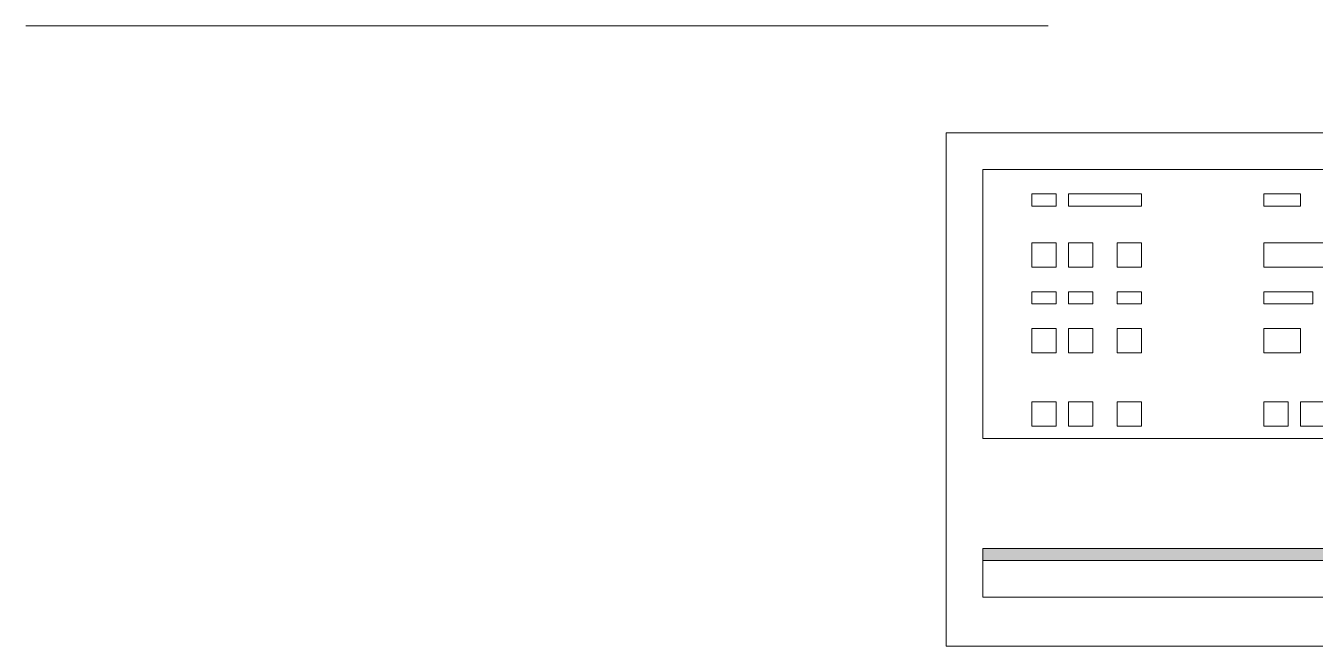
# Model space of a CAD drawing. Header units: millimetres. Extents: x 0 to 9491604, y -172998 to 295086.
# Drawn here: x 411989 to 412547, y 272986 to 273254 of the extents above; entities that cross this region are included whole.
import ezdxf

# ---------------------------------------------------------------- set-up
doc = ezdxf.new("R2010")
doc.units = ezdxf.units.MM
doc.layers.add('ТХ_ОБЩЕЕ', color=7, linetype='Continuous', lineweight=0, true_color=0x7b7b7b)

# ---------------------------------------------------------------- blocks, each defined once
blk = doc.blocks.new('table oborud')
at = {"layer": 'ТХ_ОБЩЕЕ'}
blk.add_lwpolyline([(743438.31, 689707.91), (743438.31, 689265.16)], dxfattribs=at)
at = {"layer": 'ТХ_ОБЩЕЕ', "ltscale": 100, "transparency": 33554687}
for points in [[(743391.96, 688922.99), (743391.96, 689309.28), (743169.71, 689309.28), (743169.71, 688922.99)], [(743206.75, 688938.87), (743206.75, 689293.41), (743190.88, 689293.41), (743190.88, 688938.87), (743206.75, 688938.87), (743206.75, 689293.41), (743212.04, 689293.41), (743212.04, 688938.87)], [(743275.54, 689261.66), (743264.96, 689261.66), (743264.96, 689272.24), (743275.54, 689272.24)], [(743307.29, 689261.66), (743296.71, 689261.66), (743296.71, 689272.24), (743307.29, 689272.24)], [(743323.17, 689261.66), (743317.88, 689261.66), (743317.88, 689272.24), (743323.17, 689272.24)], [(743344.34, 689261.66), (743333.75, 689261.66), (743333.75, 689272.24), (743344.34, 689272.24)], [(743365.5, 689261.66), (743360.21, 689261.66), (743360.21, 689272.24), (743365.5, 689272.24)], [(743275.54, 689245.78), (743264.96, 689245.78), (743264.96, 689256.37), (743275.54, 689256.37)], [(743307.29, 689245.78), (743296.71, 689245.78), (743296.71, 689256.37), (743307.29, 689256.37)], [(743323.17, 689245.78), (743317.88, 689245.78), (743317.88, 689256.37), (743323.17, 689256.37)], [(743344.34, 689245.78), (743333.75, 689245.78), (743333.75, 689256.37), (743344.34, 689256.37)], [(743365.5, 689224.62), (743360.21, 689224.62), (743360.21, 689256.37), (743365.5, 689256.37)], [(743275.54, 689224.62), (743264.96, 689224.62), (743264.96, 689235.2), (743275.54, 689235.2)], [(743307.29, 689224.62), (743296.71, 689224.62), (743296.71, 689235.2), (743307.29, 689235.2)], [(743323.17, 689224.62), (743317.88, 689224.62), (743317.88, 689235.2), (743323.17, 689235.2)], [(743344.34, 689224.62), (743333.75, 689224.62), (743333.75, 689235.2), (743344.34, 689235.2)], [(743275.54, 689161.11), (743264.96, 689161.11), (743264.96, 689171.7), (743275.54, 689171.7)], [(743307.29, 689155.83), (743296.71, 689155.83), (743296.71, 689171.7), (743307.29, 689171.7)], [(743323.17, 689150.53), (743317.88, 689150.53), (743317.88, 689171.7), (743323.17, 689171.7)], [(743344.34, 689145.24), (743333.75, 689145.24), (743333.75, 689171.7), (743344.34, 689171.7)], [(743365.5, 689155.83), (743360.21, 689155.83), (743360.21, 689171.7), (743365.5, 689171.7)], [(743275.54, 689145.24), (743264.96, 689145.24), (743264.96, 689155.82), (743275.54, 689155.82)]]:
    blk.add_lwpolyline(points, close=True, dxfattribs=at)
for points in [[(743259.67, 689293.41), (743376.09, 689293.41)], [(743259.67, 688938.87), (743259.67, 689293.41)], [(743376.08, 689293.41), (743376.08, 688938.86)]]:
    blk.add_lwpolyline(points, dxfattribs=at)
blk.add_solid([(743206.75, 689293.4), (743206.75, 688938.86), (743212.04, 689293.4), (743212.04, 688938.86)], dxfattribs=at)

msp = doc.modelspace()

# ---------------------------------------------------------------- block references
at = {"lineweight": 9, "rotation": 90}
msp.add_blockref('table oborud', (1101696.67, -470184.14, 0), dxfattribs=at)

doc.saveas('drawing.dxf')
